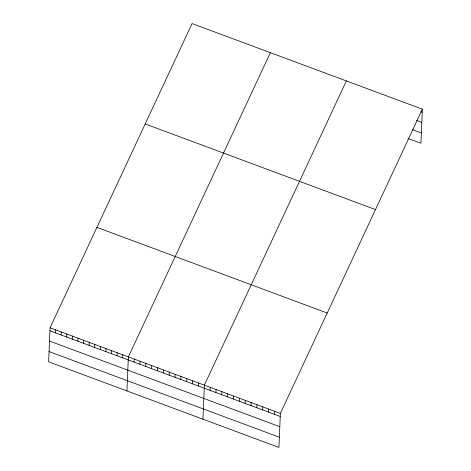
<?xml version="1.0" encoding="UTF-8"?>
<svg xmlns="http://www.w3.org/2000/svg" width="471" height="471" viewBox="0 0 471 471"><rect width="100%" height="100%" fill="white"/><g stroke="black" fill="none" stroke-linecap="round" stroke-linejoin="round"><path stroke-width="0.71" d="M50.061 327.781L48.637 361.816L278.932 447.45L280.357 413.414L422.363 109.184L192.068 23.55L50.061 327.781L280.357 413.414M55.531 332.897L55.655 329.865M61.124 334.975L61.248 331.943M66.717 337.059L66.841 334.021M72.31 339.138L72.434 336.1M77.898 341.216L78.027 338.178M83.491 343.294L83.62 340.262M89.084 345.373L89.213 342.34M94.677 347.457L94.806 344.419M100.27 349.535L100.4 346.497M105.863 351.613L105.993 348.581M111.456 353.692L111.586 350.66M117.049 355.776L117.179 352.738M122.643 357.854L122.772 354.816M126.934 390.936L128.365 356.894L270.372 52.664M134.082 362.105L134.211 359.073M139.928 364.277L140.058 361.245M145.774 366.456L145.898 363.418M151.621 368.628L151.744 365.59M157.467 370.801L157.591 367.769M163.313 372.973L163.437 369.941M169.16 375.151L169.283 372.114M175.006 377.324L175.13 374.286M180.846 379.496L180.976 376.459M186.693 381.669L186.822 378.637M192.539 383.841L192.668 380.809M198.385 386.02L198.515 382.982M202.936 419.19L204.361 385.154L346.368 80.924M210.078 390.365L210.207 387.327M215.924 392.537L216.054 389.505M221.77 394.71L221.9 391.678M227.617 396.888L227.746 393.85M233.463 399.061L233.592 396.023M239.309 401.233L239.433 398.195M245.155 403.406L245.279 400.374M251.002 405.578L251.125 402.546M256.848 407.756L256.972 404.719M262.694 409.929L262.818 406.891M268.541 412.101L268.664 409.069M274.381 414.274L274.511 411.242M422.363 109.184L420.939 143.219L407.945 138.386M420.939 111.733L422.234 112.216M416.611 120.517L421.81 122.448M412.272 129.607L421.368 132.987M145.209 123.95L375.499 209.577M96.926 227.387L327.221 313.015M49.938 330.819L280.227 416.452M49.508 341.045L279.803 426.679M49.066 351.59L279.362 437.218"/></g></svg>
